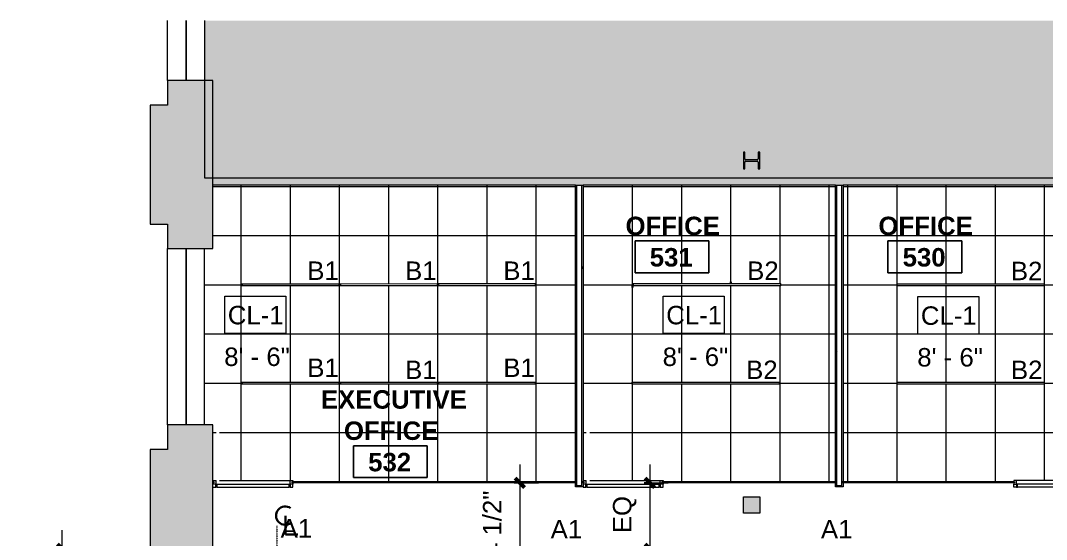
# Model space of a CAD drawing. Header units: inches. Extents: x -60 to 1865, y -31 to 1094.
# Drawn here: x -60 to 441, y 841 to 1094 of the extents above; entities that cross this region are included whole.
import ezdxf

# ---------------------------------------------------------------- set-up
doc = ezdxf.new("R2010")
doc.units = ezdxf.units.IN
doc.header["$MEASUREMENT"] = 0
doc.linetypes.add('Center 1_16_', pattern=[0.15625, 0.0625, -0.03125, 0.03125, -0.03125])
for name, color, linetype, lineweight in [('A-ANNO-DIMS', 211, 'Continuous', 9), ('A-ANNO-DIMS-96', 211, 'Continuous', 9), ('A-ANNO-NOTE', 131, 'Continuous', 9), ('A-AREA-IDEN', 2, 'Continuous', 9), ('A-CLNG', 13, 'Continuous', 13), ('A-CLNG-IDEN', 151, 'Continuous', 9), ('A-CLNG-PATT', 13, 'Continuous', 13), ('A-DETL', 90, 'Continuous', 9), ('A-DETL-GENF', 92, 'Continuous', 9), ('A-DOOR', 31, 'Continuous', 13), ('A-WALL', 113, 'Continuous', 13), ('A-WALL-PATT', 111, 'Continuous', 13), ('CORE', 7, 'Continuous', 9), ('E-LITE-EQPM', 33, 'Continuous', 9), ('E-LITE-EQPM-IDEN', 33, 'Continuous', 9), ('I-WALL', 2, 'Continuous', 13), ('S-COLS', 52, 'Continuous', 13), ('Victor Bldg - 5th Floor_LINK_dwg', 8, 'Continuous', 9), ('WINDOWS', 7, 'Continuous', 9), ('WINDOWS SILL', 7, 'Continuous', 9)]:
    doc.layers.add(name, color=color, linetype=linetype, lineweight=lineweight)
doc.styles.add('Arial', font='arial.ttf', dxfattribs={"height": 9})
doc.styles.add('Swis721 Lt BT', font='swissl.ttf', dxfattribs={"height": 9})
doc.styles.add('Swis721 Lt BT_B', font='', dxfattribs={"height": 9})
doc.styles.get('Swis721 Lt BT_B').set_extended_font_data('Swis721 Lt BT', bold=True)
doc.dimstyles.new('OTJ_-_3_32__Linear__1_2__Tolerance', dxfattribs={"dimscale": 12, "dimtxt": 9.497835, "dimasz": 0.375, "dimexe": 0.75, "dimexo": 0.5, "dimgap": 0.5, "dimtad": 1, "dimdec": 1, "dimrnd": 0.5, "dimzin": 3, "dimdsep": 46, "dimlunit": 4, "dimtxsty": 'Swis721 Lt BT', "dimblk1": 'OBLIQUE', "dimblk2": 'OBLIQUE', "dimsah": 1, "dimcen": 0.09, "dimdle": 0.75, "dimazin": 0, "dimtfac": 1, "dimtdec": 4, "dimtix": 1, "dimtmove": 0, "dimatfit": 3, "dimfxl": 1, "dimtvp": 1, "dimfrac": 2, "dimtolj": 1, "dimtzin": 0, "dimarcsym": 2})
doc.dimstyles.new('OTJ_-_3_32__Linear__1_8__Tolerance', dxfattribs={"dimscale": 12, "dimtxt": 9.497835, "dimasz": 0.375, "dimexe": 0.75, "dimexo": 0.5, "dimgap": 0.5, "dimtad": 1, "dimdec": 3, "dimrnd": 0.125, "dimzin": 3, "dimdsep": 46, "dimlunit": 4, "dimtxsty": 'Swis721 Lt BT', "dimblk1": 'OBLIQUE', "dimblk2": 'OBLIQUE', "dimsah": 1, "dimcen": 0.09, "dimdle": 0.75, "dimazin": 0, "dimtfac": 1, "dimtdec": 4, "dimtix": 1, "dimtmove": 0, "dimatfit": 3, "dimfxl": 1, "dimtvp": 1, "dimtfill": 1, "dimfrac": 2, "dimtolj": 1, "dimtzin": 0, "dimarcsym": 2})
pattern_1 = [(0, (0, 0), (30.72, 7.68), [1.267, -21.773, 1.267, -21.773, -122.88]), (0, (0, 0), (30.72, 7.68), [-46.08, 1.267, -44.813, 1.267, -21.773, -53.76]), (0, (0, 0), (30.72, 7.68), [-115.2, 1.267, -14.093, 1.267, -37.133]), (120, (11.52, 3.84), (-22.011075, 22.7643), [1.267, -21.773, 1.267, -21.773, -122.88]), (120, (11.52, 3.84), (-22.011075, 22.7643), [-46.08, 1.267, -44.813, 1.267, -21.773, -53.76]), (120, (11.52, 3.84), (-22.011075, 22.7643), [-115.2, 1.267, -14.093, 1.267, -37.133]), (240, (15.36, 19.2), (-8.708925, -30.4443), [1.267, -21.773, 1.267, -21.773, -122.88]), (240, (15.36, 19.2), (-8.708925, -30.4443), [-46.08, 1.267, -44.813, 1.267, -21.773, -53.76]), (240, (15.36, 19.2), (-8.708925, -30.4443), [-115.2, 1.267, -14.093, 1.267, -37.133])]

# ---------------------------------------------------------------- blocks, each defined once
blk = doc.blocks.new('Concrete-Rectangular-Column - 8x8-7061903-REFLECTED CEILING PLAN')
at = {"layer": 'S-COLS', "lineweight": 9}
blk.add_hatch(color=7, dxfattribs=at).paths.add_polyline_path([(4, -4), (4, 4), (-4, 4), (-4, -4)], flags=0)
at = {"layer": 'S-COLS', "color": 8, "lineweight": 20}
for p, q in [((-4, 4), (4, 4)), ((-4, -4), (-4, 4)), ((4, 4), (4, -4)), ((4, -4), (-4, -4))]:
    blk.add_line(p, q, dxfattribs=at)
blk = doc.blocks.new('Lighting fixture TBLS-HX-4-15-B-U-W - TBLS-HX-4-24-7815314-REFLECTED CEILING PLAN')
at = {"layer": 'E-LITE-EQPM'}
for p, q in [((-0.54, 23.67), (0.54, 23.67)), ((-0.54, 23.67), (-0.54, -23.67)), ((-0.47, 23.75), (0.47, 23.75)), ((-0.47, 23.75), (-0.47, 23.67)), ((0.47, 23.67), (0.47, 23.75)), ((0.54, -23.67), (0.54, 23.67)), ((0.54, -23.67), (-0.54, -23.67)), ((-0.47, -23.67), (-0.47, -23.75)), ((0.47, -23.75), (-0.47, -23.75)), ((0.47, -23.75), (0.47, -23.67))]:
    blk.add_line(p, q, dxfattribs=at)
blk = doc.blocks.new('Victor Bldg - 5th Floor_LINK_dwg-6972324-REFLECTED CEILING PLAN')
at = {"layer": 'CORE'}
for p, q in [((299.75, 1025.88), (294.25, 1025.88)), ((294.25, 1025.12), (299.75, 1025.12))]:
    blk.add_line(p, q, dxfattribs=at)
at = {"layer": 'CORE', "flags": 128}
for points in [[(293.75, 1026.38), (293.75, 1029.5), (293, 1029.5), (293, 1021.5), (293.75, 1021.5), (293.75, 1024.62)], [(300.25, 1024.62), (300.25, 1021.5), (301, 1021.5), (301, 1029.5), (300.25, 1029.5), (300.25, 1026.38)]]:
    blk.add_lwpolyline(points, dxfattribs=at)
at = {"layer": 'CORE'}
for centre, start, end in [((294.25, 1026.38), 180, 270), ((294.25, 1024.62), 90, 180), ((299.75, 1026.38), 270, 0), ((299.75, 1024.62), 0, 90)]:
    blk.add_arc(centre, 0.5, start, end, dxfattribs=at)
at = {"layer": 'WINDOWS'}
for p, q in [((21, 1064.5), (21, 1093.79)), ((21.25, 1064.5), (21.25, 1093.79)), ((21, 896.5), (21, 982.5)), ((21.25, 896.5), (21.25, 982.5))]:
    blk.add_line(p, q, dxfattribs=at)
at = {"layer": 'WINDOWS SILL'}
for p, q in [((12, 1064.5), (12, 1093.79)), ((30, 1093.79), (30, 1064.5)), ((12, 896.5), (12, 982.5))]:
    blk.add_line(p, q, dxfattribs=at)
blk = doc.blocks.new('Lighting fixture TBLS-HX-4-15-B-U-W - TBLS-HX-4-24 - 6_-V7-REFLECTED CEILING PLAN')
at = {"layer": 'E-LITE-EQPM'}
for p, q in [((-0.54, 23.67), (0.54, 23.67)), ((-0.54, 23.67), (-0.54, -48.33)), ((-0.47, 23.75), (0.47, 23.75)), ((-0.47, 23.75), (-0.47, 23.67)), ((0.02, 23.89), (0.01, 23.75)), ((0.02, 23.89), (0.07, 23.89)), ((0.07, 23.75), (0.07, 23.89)), ((1.41, 23.97), (0.12, 23.97)), ((0.12, 23.97), (0.12, 23.93)), ((0.12, 23.93), (1.41, 23.93)), ((0.15, 23.97), (0.13, 23.92)), ((0.47, 23.67), (0.47, 23.75)), ((1.41, 24.16), (0.51, 24.16)), ((1.41, 24.08), (0.51, 24.08)), ((0.51, 24.06), (0.51, 24.08)), ((0.51, 24.08), (1.41, 24.08)), ((0.51, 24.06), (1.41, 24.06)), ((0.51, 23.99), (1.41, 23.99)), ((0.51, 23.86), (1.41, 23.86)), ((0.51, 23.86), (1.41, 23.86)), ((0.51, 23.82), (1.41, 23.82)), ((0.54, -48.33), (0.54, 23.67)), ((0.89, 23.89), (0.62, 23.89)), ((0.64, 23.82), (0.64, 23.86)), ((0.84, 23.86), (0.67, 23.86)), ((0.67, 23.86), (0.84, 23.86)), ((0.84, 23.86), (0.67, 23.86)), ((0.67, 23.86), (0.84, 23.86)), ((0.84, 23.82), (0.67, 23.82)), ((0.67, 23.82), (0.84, 23.82)), ((0.84, 23.82), (0.67, 23.82)), ((0.67, 23.82), (0.84, 23.82)), ((0.68, 23.86), (0.83, 23.86)), ((0.83, 23.86), (0.68, 23.86)), ((1.28, 23.89), (1.01, 23.89)), ((1.07, 23.86), (1.22, 23.86)), ((1.22, 23.86), (1.07, 23.86)), ((1.23, 23.86), (1.07, 23.86)), ((1.07, 23.86), (1.23, 23.86)), ((1.23, 23.86), (1.07, 23.86)), ((1.07, 23.86), (1.23, 23.86)), ((1.23, 23.82), (1.07, 23.82)), ((1.07, 23.82), (1.23, 23.82)), ((1.23, 23.82), (1.07, 23.82)), ((1.07, 23.82), (1.23, 23.82)), ((1.29, 23.86), (1.29, 23.82)), ((1.41, 24.08), (1.41, 24.06)), ((1.41, 23.93), (1.41, 23.97)), ((-0.54, -23.81), (-1.41, -23.81)), ((-0.54, -23.85), (-1.41, -23.85)), ((-0.54, -23.85), (-1.41, -23.85)), ((-0.54, -23.92), (-1.41, -23.92)), ((-1.41, -23.92), (-1.41, -23.96)), ((-1.41, -23.96), (-0.54, -23.96)), ((-0.54, -23.98), (-1.41, -23.98)), ((-1.41, -24.07), (-1.41, -24.05)), ((-0.54, -24.05), (-1.41, -24.05)), ((-1.41, -24.07), (-0.54, -24.07)), ((-0.54, -24.07), (-1.41, -24.07)), ((-1.41, -24.15), (-0.54, -24.15)), ((-1.29, -23.85), (-1.29, -23.81)), ((-1.28, -23.88), (-1.01, -23.88)), ((-1.23, -23.81), (-1.07, -23.81)), ((-1.07, -23.81), (-1.23, -23.81)), ((-1.23, -23.81), (-1.07, -23.81)), ((-1.07, -23.81), (-1.23, -23.81)), ((-1.23, -23.85), (-1.07, -23.85)), ((-1.07, -23.85), (-1.23, -23.85)), ((-1.23, -23.85), (-1.07, -23.85)), ((-1.07, -23.85), (-1.23, -23.85)), ((-1.07, -23.85), (-1.22, -23.85)), ((-1.22, -23.85), (-1.07, -23.85)), ((-0.89, -23.88), (-0.62, -23.88)), ((-0.84, -23.81), (-0.67, -23.81)), ((-0.67, -23.81), (-0.84, -23.81)), ((-0.84, -23.81), (-0.67, -23.81)), ((-0.67, -23.81), (-0.84, -23.81)), ((-0.84, -23.85), (-0.67, -23.85)), ((-0.67, -23.85), (-0.84, -23.85)), ((-0.84, -23.85), (-0.67, -23.85)), ((-0.67, -23.85), (-0.84, -23.85)), ((-0.68, -23.85), (-0.83, -23.85)), ((-0.83, -23.85), (-0.68, -23.85)), ((-0.64, -23.81), (-0.64, -23.85)), ((0.54, -48.33), (-0.54, -48.33))]:
    blk.add_line(p, q, dxfattribs=at)
for points in [[(0.02, 23.89), (0.02, 23.92), (0.06, 23.97), (0.12, 23.98), (0.15, 23.97)], [(0.08, 23.88), (0.08, 23.9), (0.09, 23.92), (0.12, 23.92), (0.13, 23.92)], [(0.13, 23.92), (0.12, 23.92), (0.09, 23.92), (0.08, 23.9), (0.08, 23.88)], [(0.51, 24.08), (0.51, 24.08), (0.51, 24.08), (0.51, 24.08)], [(0.51, 23.92), (0.51, 23.91), (0.51, 23.91), (0.51, 23.91)], [(1.41, 24.08), (1.41, 24.08), (1.41, 24.08), (1.41, 24.08)], [(1.41, 23.91), (1.41, 23.91), (1.41, 23.91), (1.41, 23.92)], [(-1.41, -23.9), (-1.41, -23.9), (-1.41, -23.9), (-1.41, -23.91)], [(-1.41, -24.07), (-1.41, -24.07), (-1.41, -24.07), (-1.41, -24.07)]]:
    blk.add_open_spline(points, degree=3, dxfattribs=at)
for points, knots in [([(0.02, 23.89), (0.02, 23.92), (0.05, 23.96), (0.1, 23.97), (0.12, 23.97)], [-1, -1, -1, -1, -0.5, -0.1441451, -0.1441451, -0.1441451, -0.1441451]), ([(0.51, 24.09), (0.51, 24.11), (0.51, 24.16), (0.51, 24.16), (0.51, 24.16), (0.51, 24.16)], [0.03083356, 0.03083356, 0.03083356, 0.03083356, 0.03964416, 0.0561743, 0.05646252, 0.05646252, 0.05646252, 0.05646252]), ([(0.51, 24.16), (0.51, 24.16), (0.51, 24.16), (0.51, 24.16), (0.51, 24.16), (0.51, 24.16), (0.51, 24.15), (0.51, 24.15), (0.51, 24.14), (0.51, 24.13), (0.51, 24.13), (0.51, 24.12), (0.51, 24.12), (0.51, 24.1)], [0.0565282, 0.0565282, 0.0565282, 0.0565282, 0.05682745, 0.05751378, 0.05815131, 0.0587711, 0.05945814, 0.06018947, 0.06092564, 0.06158284, 0.06221456, 0.06288041, 0.06680605, 0.06680605, 0.06680605, 0.06680605]), ([(0.51, 24.1), (0.51, 24.11), (0.51, 24.11), (0.51, 24.12), (0.51, 24.12), (0.51, 24.13), (0.51, 24.13), (0.51, 24.13), (0.51, 24.13), (0.51, 24.09), (0.51, 24.08)], [0.01710178, 0.01710178, 0.01710178, 0.01710178, 0.02116651, 0.02177638, 0.02224477, 0.02276746, 0.02328664, 0.0238075, 0.04033962, 0.04560474, 0.04560474, 0.04560474, 0.04560474]), ([(0.51, 23.99), (0.51, 23.99), (0.51, 23.99), (0.51, 23.99), (0.51, 23.99), (0.51, 23.99), (0.51, 23.99), (0.51, 24), (0.51, 24), (0.51, 24.06)], [0.06555681, 0.06555681, 0.06555681, 0.06555681, 0.07354816, 0.07420608, 0.07488422, 0.07559613, 0.0762772, 0.07695013, 0.0798083, 0.0798083, 0.0798083, 0.0798083]), ([(0.51, 23.86), (0.51, 23.87), (0.51, 23.87), (0.51, 23.88), (0.51, 23.88), (0.51, 23.89), (0.51, 23.9), (0.51, 23.91), (0.51, 23.91), (0.51, 23.93)], [0, 0, 0, 0, 0.000731018, 0.001451775, 0.002127065, 0.002832083, 0.003604659, 0.004489972, 0.008550889, 0.008550889, 0.008550889, 0.008550889]), ([(0.51, 23.82), (0.51, 23.82), (0.51, 23.82), (0.51, 23.82), (0.51, 23.83), (0.51, 23.83), (0.51, 23.84), (0.51, 23.84), (0.51, 23.85), (0.51, 23.85), (0.51, 23.86), (0.51, 23.86), (0.51, 23.87), (0.51, 23.87), (0.51, 23.88), (0.51, 23.88), (0.51, 23.89), (0.51, 23.89), (0.51, 23.9), (0.51, 23.91), (0.51, 23.91), (0.51, 23.92), (0.51, 23.92), (0.51, 23.92), (0.51, 23.93)], [0, 0, 0, 0, 0.00120711, 0.00176048, 0.00232663, 0.00297197, 0.00362531, 0.00422365, 0.00474973, 0.00525079, 0.00572384, 0.00619922, 0.00660886, 0.00708073, 0.00755616, 0.00809862, 0.00860163, 0.00920907, 0.00976241, 0.01029085, 0.01074067, 0.01123037, 0.01169097, 0.01190623, 0.01190623, 0.01190623, 0.01190623]), ([(0.51, 23.93), (0.51, 23.93), (0.51, 23.92), (0.51, 23.92), (0.51, 23.91), (0.51, 23.9), (0.51, 23.89), (0.51, 23.88), (0.51, 23.88), (0.51, 23.88), (0.51, 23.87), (0.51, 23.87), (0.51, 23.87), (0.51, 23.86), (0.51, 23.86), (0.51, 23.86), (0.51, 23.86)], [0.005481686, 0.005481686, 0.005481686, 0.005481686, 0.005494648, 0.006240904, 0.006931758, 0.007632285, 0.008340529, 0.009043442, 0.009509071, 0.009881293, 0.010155457, 0.010460516, 0.010767283, 0.011121343, 0.011529598, 0.01461783, 0.01461783, 0.01461783, 0.01461783]), ([(1.41, 24.1), (1.41, 24.12), (1.41, 24.12), (1.41, 24.13), (1.41, 24.13), (1.41, 24.14), (1.41, 24.15), (1.41, 24.15), (1.41, 24.16), (1.41, 24.16), (1.41, 24.16), (1.41, 24.16), (1.41, 24.16), (1.41, 24.16)], [-0.06680605, -0.06680605, -0.06680605, -0.06680605, -0.06288041, -0.06221456, -0.06158284, -0.06092564, -0.06018947, -0.05945814, -0.0587711, -0.05815131, -0.05751378, -0.05682745, -0.0565282, -0.0565282, -0.0565282, -0.0565282]), ([(1.41, 24.16), (1.41, 24.16), (1.41, 24.16), (1.41, 24.16), (1.41, 24.11), (1.41, 24.09)], [-0.05646252, -0.05646252, -0.05646252, -0.05646252, -0.0561743, -0.03964416, -0.03083356, -0.03083356, -0.03083356, -0.03083356]), ([(1.41, 24.08), (1.41, 24.09), (1.41, 24.13), (1.41, 24.13), (1.41, 24.13), (1.41, 24.13), (1.41, 24.12), (1.41, 24.12), (1.41, 24.11), (1.41, 24.11), (1.41, 24.1)], [-0.04560474, -0.04560474, -0.04560474, -0.04560474, -0.04033962, -0.0238075, -0.02328664, -0.02276746, -0.02224477, -0.02177638, -0.02116651, -0.01710178, -0.01710178, -0.01710178, -0.01710178]), ([(1.41, 24.06), (1.41, 24), (1.41, 24), (1.41, 23.99), (1.41, 23.99), (1.41, 23.99), (1.41, 23.99), (1.41, 23.99), (1.41, 23.99), (1.41, 23.99)], [-0.0798083, -0.0798083, -0.0798083, -0.0798083, -0.07695013, -0.0762772, -0.07559613, -0.07488422, -0.07420608, -0.07354816, -0.06555681, -0.06555681, -0.06555681, -0.06555681]), ([(1.41, 23.93), (1.41, 23.91), (1.41, 23.91), (1.41, 23.9), (1.41, 23.89), (1.41, 23.88), (1.41, 23.88), (1.41, 23.87), (1.41, 23.87), (1.41, 23.86)], [-0.008550889, -0.008550889, -0.008550889, -0.008550889, -0.004489972, -0.003604659, -0.002832083, -0.002127065, -0.001451775, -0.000731018, 0, 0, 0, 0]), ([(1.41, 23.86), (1.41, 23.86), (1.41, 23.86), (1.41, 23.86), (1.41, 23.87), (1.41, 23.87), (1.41, 23.87), (1.41, 23.88), (1.41, 23.88), (1.41, 23.88), (1.41, 23.89), (1.41, 23.9), (1.41, 23.91), (1.41, 23.92), (1.41, 23.92), (1.41, 23.93), (1.41, 23.93)], [-0.01461783, -0.01461783, -0.01461783, -0.01461783, -0.011529598, -0.011121343, -0.010767283, -0.010460516, -0.010155457, -0.009881293, -0.009509071, -0.009043442, -0.008340529, -0.007632285, -0.006931758, -0.006240904, -0.005494648, -0.005481686, -0.005481686, -0.005481686, -0.005481686]), ([(1.41, 23.93), (1.41, 23.92), (1.41, 23.92), (1.41, 23.92), (1.41, 23.91), (1.41, 23.91), (1.41, 23.9), (1.41, 23.89), (1.41, 23.89), (1.41, 23.88), (1.41, 23.88), (1.41, 23.87), (1.41, 23.87), (1.41, 23.86), (1.41, 23.86), (1.41, 23.85), (1.41, 23.85), (1.41, 23.84), (1.41, 23.84), (1.41, 23.83), (1.41, 23.83), (1.41, 23.82), (1.41, 23.82), (1.41, 23.82), (1.41, 23.82)], [-0.01190623, -0.01190623, -0.01190623, -0.01190623, -0.01169097, -0.01123037, -0.01074067, -0.01029085, -0.00976241, -0.00920907, -0.00860163, -0.00809862, -0.00755616, -0.00708073, -0.00660886, -0.00619922, -0.00572384, -0.00525079, -0.00474973, -0.00422365, -0.00362531, -0.00297197, -0.00232663, -0.00176048, -0.00120711, 0, 0, 0, 0]), ([(-1.41, -23.92), (-1.41, -23.92), (-1.41, -23.91), (-1.41, -23.91), (-1.41, -23.9), (-1.41, -23.9), (-1.41, -23.89), (-1.41, -23.89), (-1.41, -23.88), (-1.41, -23.87), (-1.41, -23.87), (-1.41, -23.86), (-1.41, -23.86), (-1.41, -23.85), (-1.41, -23.85), (-1.41, -23.84), (-1.41, -23.84), (-1.41, -23.83), (-1.41, -23.83), (-1.41, -23.82), (-1.41, -23.82), (-1.41, -23.81), (-1.41, -23.81), (-1.41, -23.81), (-1.41, -23.81)], [-0.01190623, -0.01190623, -0.01190623, -0.01190623, -0.01169097, -0.01123037, -0.01074067, -0.01029085, -0.00976241, -0.00920907, -0.00860163, -0.00809862, -0.00755616, -0.00708073, -0.00660886, -0.00619922, -0.00572384, -0.00525079, -0.00474973, -0.00422365, -0.00362531, -0.00297197, -0.00232663, -0.00176048, -0.00120711, 0, 0, 0, 0]), ([(-1.41, -23.92), (-1.41, -23.9), (-1.41, -23.9), (-1.41, -23.89), (-1.41, -23.88), (-1.41, -23.88), (-1.41, -23.87), (-1.41, -23.86), (-1.41, -23.86), (-1.41, -23.85)], [-0.008550889, -0.008550889, -0.008550889, -0.008550889, -0.004489972, -0.003604659, -0.002832083, -0.002127065, -0.001451775, -0.000731018, 0, 0, 0, 0]), ([(-1.41, -23.85), (-1.41, -23.85), (-1.41, -23.85), (-1.41, -23.85), (-1.41, -23.86), (-1.41, -23.86), (-1.41, -23.86), (-1.41, -23.87), (-1.41, -23.87), (-1.41, -23.88), (-1.41, -23.88), (-1.41, -23.89), (-1.41, -23.9), (-1.41, -23.91), (-1.41, -23.92), (-1.41, -23.92), (-1.41, -23.92)], [-0.01461783, -0.01461783, -0.01461783, -0.01461783, -0.011529598, -0.011121343, -0.010767283, -0.010460516, -0.010155457, -0.009881293, -0.009509071, -0.009043442, -0.008340529, -0.007632285, -0.006931758, -0.006240904, -0.005494648, -0.005481686, -0.005481686, -0.005481686, -0.005481686]), ([(-1.41, -24.05), (-1.41, -23.99), (-1.41, -23.99), (-1.41, -23.98), (-1.41, -23.98), (-1.41, -23.98), (-1.41, -23.98), (-1.41, -23.98), (-1.41, -23.98), (-1.41, -23.98)], [-0.0798083, -0.0798083, -0.0798083, -0.0798083, -0.07695013, -0.0762772, -0.07559613, -0.07488422, -0.07420608, -0.07354816, -0.06555681, -0.06555681, -0.06555681, -0.06555681]), ([(-1.41, -24.07), (-1.41, -24.08), (-1.41, -24.12), (-1.41, -24.12), (-1.41, -24.12), (-1.41, -24.12), (-1.41, -24.11), (-1.41, -24.11), (-1.41, -24.1), (-1.41, -24.1), (-1.41, -24.09)], [-0.04560474, -0.04560474, -0.04560474, -0.04560474, -0.04033962, -0.0238075, -0.02328664, -0.02276746, -0.02224477, -0.02177638, -0.02116651, -0.01710178, -0.01710178, -0.01710178, -0.01710178]), ([(-1.41, -24.15), (-1.41, -24.15), (-1.41, -24.15), (-1.41, -24.15), (-1.41, -24.1), (-1.41, -24.08)], [-0.05646252, -0.05646252, -0.05646252, -0.05646252, -0.0561743, -0.03964416, -0.03083356, -0.03083356, -0.03083356, -0.03083356]), ([(-1.41, -24.1), (-1.41, -24.11), (-1.41, -24.11), (-1.41, -24.12), (-1.41, -24.12), (-1.41, -24.13), (-1.41, -24.14), (-1.41, -24.14), (-1.41, -24.15), (-1.41, -24.15), (-1.41, -24.15), (-1.41, -24.15), (-1.41, -24.15), (-1.41, -24.15)], [-0.06680605, -0.06680605, -0.06680605, -0.06680605, -0.06288041, -0.06221456, -0.06158284, -0.06092564, -0.06018947, -0.05945814, -0.0587711, -0.05815131, -0.05751378, -0.05682745, -0.0565282, -0.0565282, -0.0565282, -0.0565282])]:
    blk.add_open_spline(points, degree=3, knots=knots, dxfattribs=at)
blk = doc.blocks.new('Lighting fixture TBLS-HX-4-15-B-U-W - TBLS-HX-4-24 - 6_-7900651-REFLECTED CEILING PLAN')
at = {"layer": 'E-LITE-EQPM'}
for p, q in [((-0.5375, 23.675), (0.5375, 23.675)), ((-0.5375, 23.675), (-0.5375, -48.325)), ((-0.46875, 23.753125), (0.46875, 23.753125)), ((-0.46875, 23.753125), (-0.46875, 23.675)), ((0.46875, 23.675), (0.46875, 23.753125)), ((0.5375, -48.325), (0.5375, 23.675)), ((0.5375, -48.325), (-0.5375, -48.325))]:
    blk.add_line(p, q, dxfattribs=at)
blk = doc.blocks.new('Door - Single - Full Lite-V9-REFLECTED CEILING PLAN')
at = {"layer": 'A-DOOR', "lineweight": 9}
for p, q in [((-15.51, 1.05), (-14.13, 1.05)), ((-14.13, 1.05), (-14.01, 1.05)), ((-14.13, 1.05), (-14.13, -0.83)), ((-12.26, 1.05), (22.12, 1.05)), ((22.12, -0.83), (22.12, 1.05)), ((22.12, 1.05), (23.49, 1.05)), ((23.49, 1.05), (23.49, 0.34)), ((-14.13, -0.87), (-15.51, -0.87)), ((-15.51, -2.33), (-14.13, -2.33)), ((-14.13, -0.83), (-13.63, -0.83)), ((-14.13, -2.33), (-14.13, -0.87)), ((-13.63, -2.33), (-14.13, -2.33)), ((-13.63, -0.83), (21.62, -0.83)), ((-13.63, -0.83), (-13.63, -2.33)), ((-13.63, -2.33), (21.62, -2.33)), ((21.62, -2.33), (21.62, -0.83)), ((21.62, -0.83), (22.12, -0.83)), ((22.12, -2.33), (21.62, -2.33)), ((23.49, -0.87), (22.12, -0.87)), ((22.12, -0.87), (22.12, -2.33)), ((22.12, -2.33), (23.49, -2.33)), ((23.49, -0.16), (23.49, -0.87)), ((23.49, -2.33), (23.49, -0.87))]:
    blk.add_line(p, q, dxfattribs=at)
blk = doc.blocks.new('Door - Single - Full Lite-V10-REFLECTED CEILING PLAN')
at = {"layer": 'A-DOOR', "lineweight": 9}
for p, q in [((-15.51, 1.05), (-14.13, 1.05)), ((-14.13, 1.05), (-14.01, 1.05)), ((-14.13, 1.05), (-14.13, -0.83)), ((-12.26, 1.05), (22.12, 1.05)), ((22.12, -0.83), (22.12, 1.05)), ((22.12, 1.05), (23.49, 1.05)), ((23.49, 1.05), (23.49, 0.34)), ((-14.13, -0.87), (-15.51, -0.87)), ((-15.51, -2.16), (-15.51, -2.33)), ((-15.51, -2.33), (-14.13, -2.33)), ((-14.13, -0.83), (-13.63, -0.83)), ((-14.13, -2.33), (-14.13, -0.87)), ((-13.63, -2.33), (-14.13, -2.33)), ((-13.63, -0.83), (21.62, -0.83)), ((-13.63, -0.83), (-13.63, -2.33)), ((-13.63, -2.33), (21.62, -2.33)), ((21.62, -2.33), (21.62, -0.83)), ((21.62, -0.83), (22.12, -0.83)), ((22.12, -2.33), (21.62, -2.33)), ((23.49, -0.87), (22.12, -0.87)), ((22.12, -0.87), (22.12, -2.33)), ((22.12, -2.33), (23.49, -2.33)), ((23.49, -0.16), (23.49, -0.87)), ((23.49, -2.33), (23.49, -0.87))]:
    blk.add_line(p, q, dxfattribs=at)
blk = doc.blocks.new('Door - Single - Full Lite-8204736-REFLECTED CEILING PLAN')
at = {"layer": 'A-DOOR', "lineweight": 9}
for p, q in [((-15.51, 2.16), (-15.51, 2.33)), ((-15.51, 2.33), (-14.13, 2.33)), ((-14.13, 0.87), (-15.51, 0.87)), ((-14.13, 2.33), (-14.13, 0.87)), ((-13.63, 2.33), (-14.13, 2.33)), ((-14.13, 0.83), (-13.63, 0.83)), ((-14.13, -1.05), (-14.13, 0.83)), ((-13.63, 2.33), (21.62, 2.33)), ((-13.63, 0.83), (-13.63, 2.33)), ((-13.63, 0.83), (21.62, 0.83)), ((21.62, 2.33), (21.62, 0.83)), ((22.12, 2.33), (21.62, 2.33)), ((21.62, 0.83), (22.12, 0.83)), ((22.12, 2.33), (23.49, 2.33)), ((22.12, 0.87), (22.12, 2.33)), ((23.49, 0.87), (22.12, 0.87)), ((22.12, 0.83), (22.12, -1.05)), ((23.49, 2.33), (23.49, 0.87)), ((23.49, 0.16), (23.49, 0.87)), ((-15.51, -1.05), (-14.13, -1.05)), ((-14.13, -1.05), (-14.01, -1.05)), ((-12.26, -1.05), (22.12, -1.05)), ((22.12, -1.05), (23.49, -1.05)), ((23.49, -1.05), (23.49, -0.34))]:
    blk.add_line(p, q, dxfattribs=at)
blk = doc.blocks.new('Room Tag - Room Name and Number-3379422-REFLECTED CEILING PLAN')
at = {"layer": 'A-AREA-IDEN'}
for p, q in [((-0.1881, -0.1636), (-0.1881, -0.0018)), ((-0.1881, -0.0018), (0.1869, -0.0018)), ((0.1869, -0.0018), (-0.1881, -0.0018)), ((-0.1881, -0.0018), (-0.1881, -0.1636)), ((0.1869, -0.0018), (0.1869, -0.1636)), ((0.1869, -0.1636), (0.1869, -0.0018)), ((0.1869, -0.1636), (-0.1881, -0.1636)), ((-0.1881, -0.1636), (0.1869, -0.1636))]:
    blk.add_line(p, q, dxfattribs=at)
blk = doc.blocks.new('Centerline - Centerline-43150-REFLECTED CEILING PLAN')
at = {"layer": 'A-ANNO-NOTE', "lineweight": 30}
for p, q in [((0, 0.0259), (0, -0.0678)), ((0, -0.0678), (0.0642, -0.0678))]:
    blk.add_line(p, q, dxfattribs=at)
blk.add_arc((0, 0.0273), 0.0469, 55.7755, 308.0372, dxfattribs=at)
blk = doc.blocks.new('DIMBLOCK29-REFLECTED CEILING PLAN')
at = {"layer": 'A-ANNO-DIMS-96', "transparency": 16777216}
for p, q in [((247.37, 877.25), (247.37, 836.13)), ((244.55, 868.25), (256.37, 868.25)), ((247.37, 868.25), (244.55, 868.25)), ((207.61, 836.13), (256.37, 836.13)), ((247.37, 836.13), (207.61, 836.13))]:
    blk.add_line(p, q, dxfattribs=at)
at = {"layer": 'A-ANNO-DIMS-96', "lineweight": 50, "transparency": 16777216}
for p, q in [((247.37, 868.25), (245.12, 870.5)), ((247.37, 868.25), (249.62, 866)), ((247.37, 836.13), (245.12, 838.38)), ((247.37, 836.13), (249.62, 833.88))]:
    blk.add_line(p, q, dxfattribs=at)
at = {"layer": 'A-ANNO-DIMS-96', "color": 0, "transparency": 16777216, "insert": (229.35, 843.67), "char_height": 9, "width": 20.443, "attachment_point": 1, "rotation": 90, "line_spacing_factor": 1.005062, "style": 'Swis721 Lt BT'}
blk.add_mtext('EQ', dxfattribs=at)
blk = doc.blocks.new('_Oblique')
at = {"color": 0, "linetype": 'ByBlock', "lineweight": -2}
blk.add_line((-0.5, -0.5), (0.5, 0.5), dxfattribs=at)
blk = doc.blocks.new('DIMBLOCK65-REFLECTED CEILING PLAN')
at = {"layer": 'A-ANNO-DIMS-96', "transparency": 16777216}
for p, q in [((-39.53, 717.83), (-39.53, 845.13)), ((55.25, 836.13), (-48.53, 836.13)), ((-39.53, 836.13), (55.25, 836.13)), ((55.25, 717.83), (-48.53, 717.83)), ((-39.53, 717.83), (55.25, 717.83))]:
    blk.add_line(p, q, dxfattribs=at)
at = {"layer": 'A-ANNO-DIMS-96', "lineweight": 50, "transparency": 16777216}
for p, q in [((-39.53, 836.13), (-41.78, 838.38)), ((-39.53, 836.13), (-37.28, 833.88)), ((-39.53, 717.83), (-41.78, 720.08)), ((-39.53, 717.83), (-37.28, 715.58))]:
    blk.add_line(p, q, dxfattribs=at)
at = {"layer": 'A-ANNO-DIMS-96', "color": 0, "transparency": 16777216, "insert": (-57.54, 768.46), "char_height": 9, "width": 20.443, "attachment_point": 1, "rotation": 90, "line_spacing_factor": 1.005062, "style": 'Swis721 Lt BT', "bg_fill": 3, "box_fill_scale": 1.25, "bg_fill_color": 256, "bg_fill_true_color": 13158600, "bg_fill_transparency": 0}
blk.add_mtext('EQ', dxfattribs=at)
blk = doc.blocks.new('DIMBLOCK90-REFLECTED CEILING PLAN')
at = {"layer": 'A-ANNO-DIMS-96', "transparency": 16777216}
for p, q in [((183.93, 877.25), (183.93, 795)), ((181.11, 868.25), (192.93, 868.25)), ((183.93, 868.25), (181.11, 868.25)), ((181.11, 804), (192.93, 804)), ((183.93, 804), (181.11, 804))]:
    blk.add_line(p, q, dxfattribs=at)
at = {"layer": 'A-ANNO-DIMS-96', "lineweight": 50, "transparency": 16777216}
for p, q in [((183.93, 868.25), (181.68, 870.5)), ((183.93, 868.25), (186.18, 866)), ((183.93, 804), (181.68, 806.25)), ((183.93, 804), (186.18, 801.75))]:
    blk.add_line(p, q, dxfattribs=at)
at = {"layer": 'A-ANNO-DIMS-96', "color": 0, "transparency": 16777216, "insert": (165.91, 811.48), "char_height": 9, "width": 59.1579, "attachment_point": 1, "rotation": 90, "line_spacing_factor": 1.005062, "style": 'Swis721 Lt BT'}
blk.add_mtext('5\' - 4 1/2"', dxfattribs=at)

msp = doc.modelspace()

# ---------------------------------------------------------------- hatches: boundary and pattern name
at = {"layer": 'A-CLNG-PATT'}
h = msp.add_hatch(dxfattribs=at)
h.set_pattern_fill('FP_5', color=256, style=0, pattern_type=2)
h.set_pattern_definition([(0, (311.934, 940.875), (0, -24), []), (270, (311.934, 940.875), (-24, -1e-15), [])])
h.paths.add_polyline_path([(73.4987, 868.75), (211.0532, 868.75), (211.0532, 1013.5), (34.125, 1013.5), (34.125, 982.5), (30, 982.5), (30, 896.5), (34.125, 896.5), (34.125, 869.4572), (35.625, 869.4572), (35.625, 905.4572), (37.375, 905.4572), (37.375, 869.4572), (73.125, 869.4572), (73.125, 868.75)], flags=0)
h.paths.add_polyline_path([(48.3153, 913.1451), (48.3153, 917.4055), (95.6653, 917.4461), (95.6653, 916.3333), (48.3153, 916.3305)], flags=0)
h.paths.add_polyline_path([(144.2586, 915.2956), (144.2586, 917.4111), (191.6087, 917.4461), (191.6087, 916.3389), (144.2587, 916.3361)], flags=0)
h.paths.add_polyline_path([(96.3153, 915.2956), (96.3153, 917.4089), (143.6653, 917.4461), (143.6653, 916.3366), (96.3153, 916.3339)], flags=0)
h.paths.add_polyline_path([(48.3125, 960.4568), (48.3125, 965.4124), (95.6625, 965.4152), (95.6625, 964.3402), (48.3125, 964.3374)], flags=0)
h.paths.add_polyline_path([(144.2558, 960.4568), (144.2558, 965.418), (191.6058, 965.4208), (191.6059, 964.3458), (144.2559, 964.343)], flags=0)
h.paths.add_polyline_path([(96.3125, 960.4568), (96.3125, 965.4152), (143.6625, 965.418), (143.6625, 964.343), (96.3125, 964.3402)], flags=0)
h = msp.add_hatch(dxfattribs=at)
h.set_pattern_fill('FP_22', color=256, style=0, pattern_type=2)
h.set_pattern_definition([(270, (262.88, 940.875), (-24, -1e-15), []), (180, (262.88, 940.875), (3e-15, 24), [])])
h.paths.add_polyline_path([(337.9545, 868.75), (337.9545, 1013.5), (214.8032, 1013.4879), (214.8032, 869.4572), (216.3032, 869.4572), (216.3032, 905.4572), (218.0532, 905.4572), (218.0532, 869.4572), (253.8032, 869.4572), (253.8032, 868.75), (254.177, 868.75)], flags=0)
h.paths.add_polyline_path([(284.3502, 916.3431), (238.7039, 916.3431), (238.7039, 917.4181), (310.7039, 917.4181), (310.7039, 916.3431), (291.667, 916.3431)], flags=0)
h.paths.add_polyline_path([(238.804, 963.4701), (238.7838, 963.4701), (238.7838, 964.3701), (238.9111, 964.4119), (238.9514, 964.3603), (238.951, 963.4701), (238.8172, 963.4701)], flags=0)
h.paths.add_polyline_path([(238.9629, 963.8697), (238.9755, 963.8697), (238.9629, 963.9201)], flags=0)
h.paths.add_polyline_path([(239.0151, 963.9201), (238.9901, 964.2623), (239.0151, 963.9858)], flags=0)
h.paths.add_polyline_path([(239.2039, 964.3431), (239.2039, 964.4119), (239.1257, 964.4119), (239.1257, 964.8142), (238.9901, 964.8434), (238.989, 964.856), (239.1257, 964.9179), (239.1257, 965.3494), (239.2039, 965.3494), (239.2039, 965.4181), (286.7333, 965.4181), (286.7604, 966.2912), (286.778, 966.2912), (286.8167, 966.2912), (286.9645, 966.2912), (286.9764, 965.4181), (311.2039, 965.4181), (311.2039, 964.3431), (240.4492, 964.3431)], flags=0)
h.paths.add_polyline_path([(286.7777, 965.4181), (286.7961, 965.4181), (286.7766, 965.5029)], flags=0)
h.paths.add_polyline_path([(286.773, 965.7755), (286.7854, 965.7755), (286.7721, 965.8412)], flags=0)
h = msp.add_hatch(dxfattribs=at)
h.set_pattern_fill('FP_21', color=256, style=0, pattern_type=2)
h.set_pattern_definition([(270, (391.973, 940.875), (-24, -1e-15), []), (180, (391.973, 940.875), (3e-15, 24), [])])
h.paths.add_polyline_path([(424.9734, 868.75), (424.9734, 869.4572), (460.7234, 869.4572), (460.7234, 905.4572), (462.4734, 905.4572), (462.4734, 869.4572), (463.9734, 869.4572), (463.9734, 1013.5), (341.7045, 1013.4929), (341.7045, 868.75), (424.5997, 868.75)], flags=0)
h.paths.add_polyline_path([(386.7859, 916.3375), (367.9578, 916.3375), (367.9578, 917.4125), (439.9578, 917.4125), (439.9578, 916.3375), (394.1027, 916.3375)], flags=0)
h.paths.add_polyline_path([(386.7859, 964.3375), (367.9269, 964.3375), (367.9269, 965.4125), (439.9269, 965.4125), (439.9269, 964.3375), (401.4195, 964.3375)], flags=0)
at = {"layer": 'A-DETL-GENF'}
h = msp.add_hatch(color=9, dxfattribs=at)
h.paths.add_polyline_path([(1799, 27.5), (1819, 27.5), (1819, 41.5), (1843, 41.5), (1843, 27.5), (1864.7863, 27.5), (1864.7863, 748), (1859, 748), (1859, 714.25), (1802, 714.25), (1802, 677.4259), (1813, 677.4259), (1813, 653.4259), (1802, 653.4259), (1802, 411.9259), (1641.0625, 411.9259), (1641.0625, 27.5), (1744, 27.5)], flags=0)
h.paths.add_polyline_path([(1802, 293.5), (1789, 293.5), (1789, 317.5), (1813, 317.5), (1813, 293.5), (1807.4349, 293.5)], flags=0)
h.paths.add_polyline_path([(50.2115, 1017), (493.1351, 1017), (493.1351, 1037.5), (517.1351, 1037.5), (517.1351, 1017), (765, 1017), (765, 1093.7899), (30, 1093.7899), (30, 1064.5), (34.125, 1064.5), (34.125, 1017)], flags=0)
h = msp.add_hatch(color=7, dxfattribs=at)
h.paths.add_polyline_path([(479.5, 0), (512.25, 0), (512.25, 23.125), (510.25, 23.125), (510.25, 26.125), (479.25, 26.125), (479.25, 23.125), (411, 23.125), (411, 4), (418, 4), (418, 0), (479.25, 0)], flags=0)
h.paths.add_polyline_path([(150.842, 0), (200, 0), (200, 4), (211.125, 4), (211.125, 23.125), (135, 23.125), (135, 4), (142, 4), (142, 0)], flags=0)
h.paths.add_polyline_path([(338, 0), (338, 4), (349.125, 4), (349.125, 23.125), (273, 23.125), (273, 4), (280, 4), (280, 0)], flags=0)
h.paths.add_polyline_path([(596.25, 0), (650.5, 0), (650.5, 23.125), (648.25, 23.125), (648.25, 33.125), (614, 33.125), (614, 23.125), (596.25, 23.125), (596.25, 19)], flags=0)
h.paths.add_polyline_path([(780.875, 0), (788.75, 0), (788.75, 23.125), (780.875, 23.125), (780.875, 56), (751.25, 56), (751.25, 23.125), (734.5, 23.125), (734.5, 0), (778.25, 0)], flags=0)
h.paths.add_polyline_path([(1045.3009, 0), (1049, 0), (1049, 14.5), (1079, 14.5), (1079, 11.5), (1143, 11.5), (1143, 27.5), (1093, 27.5), (1093, 32.5851), (1032.0615, 32.5851), (1032.0615, 41.5851), (1011.0615, 41.5851), (1011.0615, 0), (1032.0615, 0)], flags=0)
h.paths.add_polyline_path([(915.125, 0), (927.0615, 0), (927.0615, 22.8351), (913.5, 22.8351), (913.5, 33.125), (884.25, 33.125), (884.25, 23.125), (874.75, 23.125), (874.75, 19), (872.75, 19), (872.75, 0), (913.5, 0)], flags=0)
h.paths.add_polyline_path([(62, 0), (62, 4), (69, 4), (69, 23.125), (22.125, 23.125), (22.125, 74.5), (4, 74.5), (4, 66), (0, 66), (0, 0), (34.125, 0)], flags=0)
h.paths.add_polyline_path([(1439, 11.5), (1503, 11.5), (1503, 27.5), (1439, 27.5)], flags=0)
h.paths.add_polyline_path([(1319.4491, 11.5), (1323.0741, 11.5), (1323.0741, 27.5), (1259, 27.5), (1259, 11.5), (1303.4491, 11.5)], flags=0)
h.paths.add_polyline_path([(1819, 11.5), (1863, 11.5), (1863, 27.5), (1799, 27.5), (1799, 11.5)], flags=0)
h.paths.add_polyline_path([(1630.6476, 11.5), (1683, 11.5), (1683, 27.5), (1619, 27.5), (1619, 11.5)], flags=0)
h.paths.add_polyline_path([(1564, 15.5), (1564, 27.5), (1558, 27.5), (1558, 15.5)], flags=0)
h.paths.add_polyline_path([(1202.875, 15.5), (1204, 15.5), (1204, 27.5), (1198, 27.5), (1198, 15.5), (1202.25, 15.5)], flags=0)
h.paths.add_polyline_path([(1378, 15.5), (1384, 15.5), (1384, 27.5), (1378, 27.5)], flags=0)
h.paths.add_polyline_path([(1744, 15.5), (1744, 27.5), (1738, 27.5), (1738, 15.5)], flags=0)
h.paths.add_polyline_path([(4, 123.5), (22.125, 123.5), (22.125, 170.375), (34.125, 170.375), (34.125, 224.5), (12, 224.5), (12, 212.5), (0, 212.5), (0, 132), (4, 132), (4, 130.3507)], flags=0)
h.paths.add_polyline_path([(34.125, 310.5), (34.125, 392.5), (12, 392.5), (12, 380.5), (3.5, 380.5), (3.5, 322.5), (12, 322.5), (12, 310.5), (30.125, 310.5)], flags=0)
h.paths.add_polyline_path([(30.125, 478.5), (34.125, 478.5), (34.125, 560.5), (12, 560.5), (12, 548.5), (3.5, 548.5), (3.5, 490.5), (12, 490.5), (12, 478.5)], flags=0)
h.paths.add_polyline_path([(34.125, 646.5), (34.125, 728.5), (12, 728.5), (12, 716.5), (3.5, 716.5), (3.5, 658.5), (12, 658.5), (12, 646.5), (30.125, 646.5)], flags=0)
h.paths.add_polyline_path([(34.125, 814.5), (34.125, 896.5), (12, 896.5), (12, 884.5), (3.5, 884.5), (3.5, 826.5), (12, 826.5), (12, 814.5), (30.125, 814.5)], flags=0)
h.paths.add_polyline_path([(20.9442, 982.5), (34.125, 982.5), (34.125, 1064.5), (12, 1064.5), (12, 1052.5), (3.5, 1052.5), (3.5, 994.5), (12, 994.5), (12, 982.5)], flags=0)
at = {"layer": 'A-WALL-PATT', "lineweight": 9}
h = msp.add_hatch(color=7, dxfattribs=at)
h.paths.add_polyline_path([(676.7423, 1013.5), (765, 1013.5), (765, 1017), (517.1351, 1017), (517.1351, 1013.5), (676.1173, 1013.5)], flags=0)
h.paths.add_polyline_path([(464.5984, 1013.5), (493.1351, 1013.5), (493.1351, 1017), (34.125, 1017), (34.125, 1013.5), (463.9734, 1013.5)], flags=0)
h = msp.add_hatch(dxfattribs=at)
h.set_pattern_fill('FP_1', color=256, style=0, pattern_type=2)
h.set_pattern_definition(pattern_1)
h.paths.add_polyline_path([(211.0532, 866.25), (211.6782, 866.25), (211.6782, 868.25), (211.0532, 868.25), (211.0532, 866.5312)], flags=0)
h.paths.add_polyline_path([(211.0532, 868.75), (211.6782, 868.75), (211.6782, 1013.5), (211.0532, 1013.5), (211.0532, 887.3387)], flags=0)
h = msp.add_hatch(dxfattribs=at)
h.set_pattern_fill('FP_1', color=256, style=0, pattern_type=2)
h.set_pattern_definition(pattern_1)
h.paths.add_polyline_path([(214.8032, 866.25), (214.8032, 868.25), (214.1782, 868.2067), (214.1782, 866.875), (211.6782, 866.875), (211.6782, 866.25), (214.1782, 866.25)], flags=0)
h.paths.add_polyline_path([(214.8032, 868.75), (214.8032, 1013.5), (214.1782, 1013.5), (214.1782, 868.75)], flags=0)
h = msp.add_hatch(dxfattribs=at)
h.set_pattern_fill('FP_1', color=256, style=0, pattern_type=2)
h.set_pattern_definition(pattern_1)
h.paths.add_polyline_path([(337.9545, 866.25), (338.5795, 866.25), (338.5795, 868.25), (337.9545, 868.25), (337.9545, 866.5312)], flags=0)
h.paths.add_polyline_path([(337.9545, 868.75), (338.5795, 868.75), (338.5795, 1013.5), (337.9545, 1013.5), (337.9545, 887.3387)], flags=0)

# ---------------------------------------------------------------- linework, layer by layer
at = {"layer": 'A-CLNG'}
msp.add_line((30, 896.5), (30, 982.5), dxfattribs=at)
at = {"layer": 'A-CLNG-IDEN', "flags": 128}
for points in [[(39.859, 959.337), (69.6181, 959.337), (69.6181, 941.1055), (39.859, 941.1055)], [(253.8345, 959.337), (283.5936, 959.337), (283.5936, 941.1055), (253.8345, 941.1055)], [(378.111, 959.087), (407.87, 959.087), (407.87, 940.8555), (378.111, 940.8555)]]:
    msp.add_lwpolyline(points, close=True, dxfattribs=at)
at = {"layer": 'A-DETL'}
for p, q in [((30, 1093.7899), (30, 1017)), ((34.125, 1064.5), (12, 1064.5)), ((12, 1064.5), (12, 1052.5)), ((34.125, 982.5), (34.125, 1064.5)), ((12, 1052.5), (3.5, 1052.5)), ((3.5, 1052.5), (3.5, 994.5)), ((30, 1017), (34.125, 1017)), ((34.125, 1017), (765, 1017)), ((214.8032, 1012.875), (214.8032, 869.2697)), ((3.5, 994.5), (12, 994.5)), ((12, 994.5), (12, 982.5)), ((12, 982.5), (34.125, 982.5)), ((34.125, 896.5), (12, 896.5)), ((12, 896.5), (12, 884.5)), ((34.125, 814.5), (34.125, 896.5)), ((12, 884.5), (3.5, 884.5)), ((3.5, 884.5), (3.5, 826.5))]:
    msp.add_line(p, q, dxfattribs=at)
at = {"layer": 'A-DETL', "linetype": 'Center 1_16_', "lineweight": 13}
msp.add_line((65.3775, 847.25), (65.3775, 49.25), dxfattribs=at)
at = {"layer": 'A-WALL'}
for p, q in [((211.0532, 1013.5), (214.8032, 1013.5)), ((211.6782, 866.875), (211.6782, 1013.5)), ((214.1782, 866.875), (214.1782, 1013.5)), ((337.9545, 1013.5), (341.7045, 1013.5)), ((338.5795, 866.875), (338.5795, 1013.5)), ((341.0795, 866.875), (341.0795, 1013.5)), ((211.6782, 868.75), (211.0532, 868.75)), ((211.6782, 868.25), (211.0532, 868.25)), ((214.1782, 866.875), (211.6782, 866.875)), ((214.8032, 868.75), (214.1782, 868.75)), ((214.8032, 868.25), (214.1782, 868.25)), ((338.5795, 868.75), (337.9545, 868.75)), ((338.5795, 868.25), (337.9545, 868.25)), ((341.0795, 866.875), (338.5795, 866.875)), ((341.7045, 868.75), (341.0795, 868.75)), ((341.7045, 868.25), (341.0795, 868.25))]:
    msp.add_line(p, q, dxfattribs=at)
at = {"layer": 'I-WALL', "color": 8, "lineweight": 20}
for p, q in [((34.125, 1017), (493.1351, 1017)), ((211.0532, 1013.5), (34.125, 1013.5)), ((337.9545, 1013.5), (214.8032, 1013.5)), ((463.9734, 1013.5), (341.7045, 1013.5))]:
    msp.add_line(p, q, dxfattribs=at)
at = {"layer": 'I-WALL'}
for p, q in [((211.0532, 868.75), (211.0532, 1013.5)), ((214.8032, 1013.5), (214.8032, 868.75)), ((337.9545, 868.75), (337.9545, 1013.5)), ((341.7045, 1013.5), (341.7045, 868.75)), ((34.125, 868.75), (34.5, 868.75)), ((34.5, 868.25), (34.125, 868.25)), ((34.5, 868.75), (34.5, 868.25)), ((72.75, 868.75), (211.0532, 868.75)), ((72.75, 868.25), (72.75, 868.75)), ((211.0532, 868.25), (72.75, 868.25)), ((211.0532, 866.25), (211.0532, 868.25)), ((214.8032, 868.75), (215.1782, 868.75)), ((214.8032, 868.25), (214.8032, 866.25)), ((215.1782, 868.25), (214.8032, 868.25)), ((215.1782, 868.75), (215.1782, 868.25)), ((253.4282, 868.25), (253.4282, 868.75)), ((253.4282, 868.75), (337.9545, 868.75)), ((337.9545, 868.25), (253.4282, 868.25)), ((337.9545, 866.25), (337.9545, 868.25)), ((341.7045, 868.75), (425.3484, 868.75)), ((341.7045, 868.25), (341.7045, 866.25)), ((425.3484, 868.25), (341.7045, 868.25)), ((425.3484, 868.75), (425.3484, 868.25)), ((214.8032, 866.25), (211.0532, 866.25)), ((341.7045, 866.25), (337.9545, 866.25))]:
    msp.add_line(p, q, dxfattribs=at)

# ---------------------------------------------------------------- block references
at = {"layer": 'A-ANNO-NOTE', "xscale": 96, "yscale": 96, "zscale": 96}
msp.add_blockref('Centerline - Centerline-43150-REFLECTED CEILING PLAN', (69.454, 849.5961), dxfattribs=at)
at = {"layer": 'A-AREA-IDEN', "xscale": 95.99999999999994, "yscale": 95.99999999999994, "zscale": 95.99999999999994}
for p in [(258.2131, 986.4138), (381.6421, 986.4138), (120.8, 886.4921)]:
    msp.add_blockref('Room Tag - Room Name and Number-3379422-REFLECTED CEILING PLAN', p, dxfattribs=at)
at = {"layer": 'A-DOOR'}
for name, p in [('Door - Single - Full Lite-V9-REFLECTED CEILING PLAN', (49.6309, 868.4112)), ('Door - Single - Full Lite-V10-REFLECTED CEILING PLAN', (230.3091, 868.4112))]:
    msp.add_blockref(name, p, dxfattribs=at)
at = {"layer": 'A-DOOR', "rotation": 180}
msp.add_blockref('Door - Single - Full Lite-8204736-REFLECTED CEILING PLAN', (448.4675, 868.4112), dxfattribs=at)
at = {"layer": 'E-LITE-EQPM', "extrusion": (0, 0, -1)}
for name, p, rotation in [('Lighting fixture TBLS-HX-4-15-B-U-W - TBLS-HX-4-24-7815314-REFLECTED CEILING PLAN', (-71.9875, 964.8763), 269.9966477428919), ('Lighting fixture TBLS-HX-4-15-B-U-W - TBLS-HX-4-24-7815314-REFLECTED CEILING PLAN', (-119.9875, 964.8791), 269.9966477428919), ('Lighting fixture TBLS-HX-4-15-B-U-W - TBLS-HX-4-24-7815314-REFLECTED CEILING PLAN', (-167.9309, 964.8819), 269.9966477428919), ('Lighting fixture TBLS-HX-4-15-B-U-W - TBLS-HX-4-24 - 6_-V7-REFLECTED CEILING PLAN', (-262.8789, 964.8806), 269.9999999999994), ('Lighting fixture TBLS-HX-4-15-B-U-W - TBLS-HX-4-24 - 6_-7900651-REFLECTED CEILING PLAN', (-391.6019, 964.875), 269.9999999999994), ('Lighting fixture TBLS-HX-4-15-B-U-W - TBLS-HX-4-24-7815314-REFLECTED CEILING PLAN', (-71.9903, 916.8694), 269.9966477428919), ('Lighting fixture TBLS-HX-4-15-B-U-W - TBLS-HX-4-24-7815314-REFLECTED CEILING PLAN', (-119.9903, 916.8728), 269.9966477428919), ('Lighting fixture TBLS-HX-4-15-B-U-W - TBLS-HX-4-24-7815314-REFLECTED CEILING PLAN', (-167.9337, 916.875), 269.9966477428919), ('Lighting fixture TBLS-HX-4-15-B-U-W - TBLS-HX-4-24 - 6_-7900651-REFLECTED CEILING PLAN', (-262.3789, 916.8806), 269.9999999999994), ('Lighting fixture TBLS-HX-4-15-B-U-W - TBLS-HX-4-24 - 6_-7900651-REFLECTED CEILING PLAN', (-391.6328, 916.875), 269.9999999999994)]:
    msp.add_blockref(name, p, dxfattribs=dict(at, rotation=rotation))
at = {"layer": 'S-COLS', "lineweight": 9}
msp.add_blockref('Concrete-Rectangular-Column - 8x8-7061903-REFLECTED CEILING PLAN', (297, 857.5), dxfattribs=at)
at = {"layer": 'Victor Bldg - 5th Floor_LINK_dwg', "color": 7}
msp.add_blockref('Victor Bldg - 5th Floor_LINK_dwg-6972324-REFLECTED CEILING PLAN', (0, 0), dxfattribs=at)

# ---------------------------------------------------------------- texts
at = {"layer": 'A-AREA-IDEN', "char_height": 9, "attachment_point": 1, "style": 'Swis721 Lt BT_B'}
for s, insert, width in [('OFFICE', (235.4711, 998.0924), 54.843), ('OFFICE', (358.9001, 998.0924), 54.843), ('531', (247.2984, 982.7927), 25.452), ('530', (370.7274, 982.7927), 25.452), ('EXECUTIVE', (86.8139, 913.44), 82.113), ('OFFICE', (98.0639, 898.19), 54.843), ('532', (109.8853, 882.8711), 25.452)]:
    msp.add_mtext(s, dxfattribs=dict(at, insert=insert, width=width))
at = {"layer": 'A-CLNG-IDEN', "char_height": 9, "attachment_point": 1, "style": 'Swis721 Lt BT'}
for s, insert, width in [('CL-1', (41.359, 954.587), 32.118), ('CL-1', (255.3345, 954.587), 32.118), ('CL-1', (379.611, 954.337), 32.118), ('8\' - 6"', (39.6205, 934.2579), 36.36), ('8\' - 6"', (253.5959, 934.2579), 36.36), ('8\' - 6"', (377.8724, 934.0079), 36.36)]:
    msp.add_mtext(s, dxfattribs=dict(at, insert=insert, width=width))
at = {"layer": 'E-LITE-EQPM-IDEN', "char_height": 9, "width": 18.786, "attachment_point": 1, "style": 'Arial'}
for s, insert in [('B1', (80.1758, 976.2445)), ('B1', (127.8953, 976.2431)), ('B1', (175.8415, 976.2445)), ('B2', (294.8469, 976.2389)), ('B2', (423.5699, 976.113)), ('B1', (80.1758, 928.892)), ('B1', (127.8953, 927.8912)), ('B1', (175.8415, 928.892)), ('B2', (294.3469, 927.8934)), ('B2', (423.6008, 927.8676)), ('A1', (67.1729, 850.5749)), ('A1', (198.9328, 850.1286)), ('A1', (330.8477, 850.1286))]:
    msp.add_mtext(s, dxfattribs=dict(at, insert=insert))

# ---------------------------------------------------------------- dimensions: what is measured, and where the dimension line sits
at = {"layer": 'A-ANNO-DIMS'}
dim = msp.add_linear_dim(base=(183.9294606212, 804.0000000001), p1=(187.1114411365, 868.2500000001), p2=(187.1114411365, 804.0000000001), angle=90, dimstyle='OTJ_-_3_32__Linear__1_2__Tolerance', override={"dimpost": '<>', "dimfxl": 64.25}, dxfattribs=at)
dim.commit()
dim.dimension.update_dxf_attribs({"geometry": 'DIMBLOCK90-REFLECTED CEILING PLAN', "text_midpoint": (173.3042060432, 836.1250000001)})
dim = msp.add_linear_dim(base=(247.369, 836.125), p1=(250.551, 868.25), p2=(201.6092, 836.125), angle=90, text='EQ', dimstyle='OTJ_-_3_32__Linear__1_2__Tolerance', override={"dimpost": '<>', "dimfxl": 58.543258}, dxfattribs=at)
dim.commit()
dim.dimension.update_dxf_attribs({"geometry": 'DIMBLOCK29-REFLECTED CEILING PLAN', "text_midpoint": (236.4199, 852.1875)})

# ---------------------------------------------------------------- next in the draw order: dimensions: what is measured, and where the dimension line sits
dim = msp.add_linear_dim(base=(-39.5281, 836.125), p1=(61.2525, 717.8333), p2=(61.2525, 836.125), angle=90, text='EQ', dimstyle='OTJ_-_3_32__Linear__1_8__Tolerance', override={"dimpost": '<>', "dimfxl": 118.291667}, dxfattribs=at)
dim.commit()
dim.dimension.update_dxf_attribs({"geometry": 'DIMBLOCK65-REFLECTED CEILING PLAN', "text_midpoint": (-50.4771, 776.9792)})

doc.saveas('drawing.dxf')
